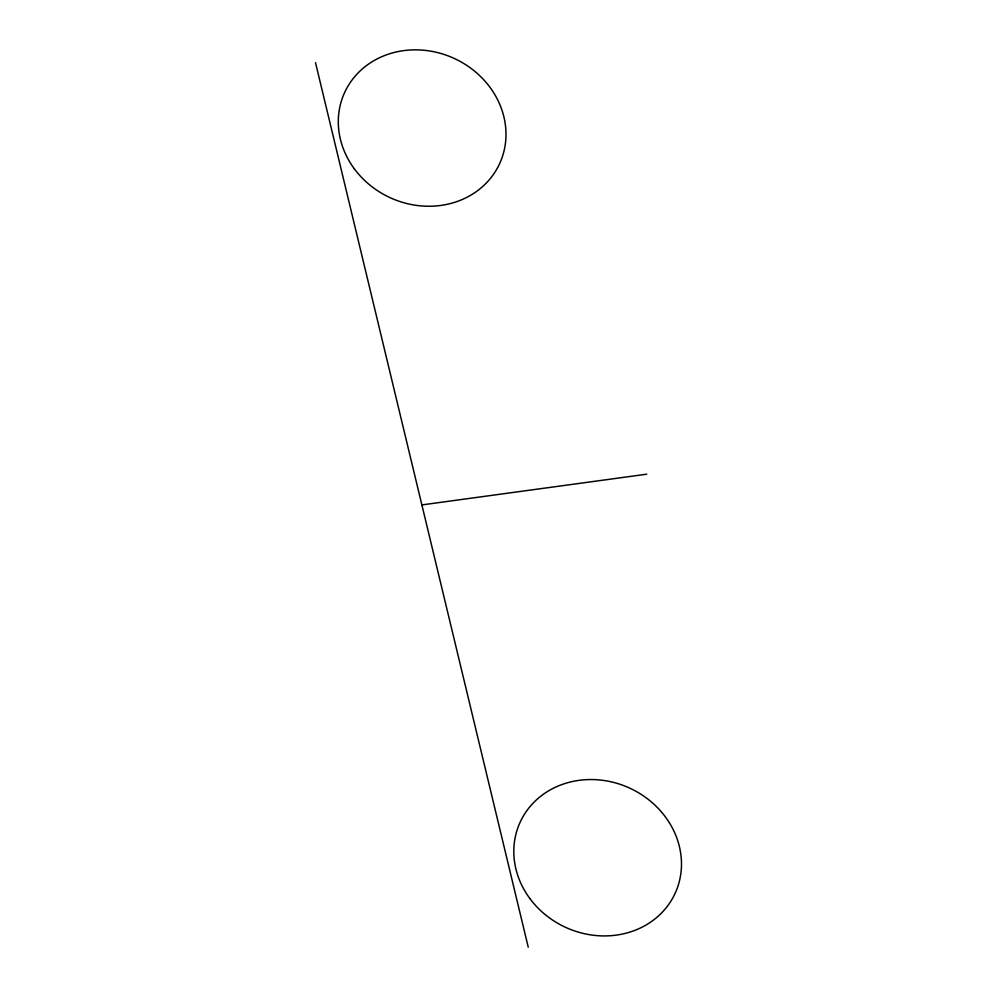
<?xml version="1.0" encoding="UTF-8"?>
<svg xmlns="http://www.w3.org/2000/svg" width="997" height="997" viewBox="0 0 997 997"><rect width="100%" height="100%" fill="white"/><g stroke="black" fill="none" stroke-linecap="round" stroke-linejoin="round"><path stroke-width="1.5" d="M421.881 504.918L646.766 474.186M315.513 62.674L528.236 947.15M529.818 898.471A85.268 76.644 24.5 0 0 674.246 895.169A85.268 76.644 24.5 0 0 588.866 779.567A85.268 76.644 24.5 0 0 529.818 898.471M354.309 168.78A85.268 76.644 24.5 0 0 498.749 165.477A85.268 76.644 24.5 0 0 413.369 49.875A85.268 76.644 24.5 0 0 354.309 168.78"/></g></svg>
